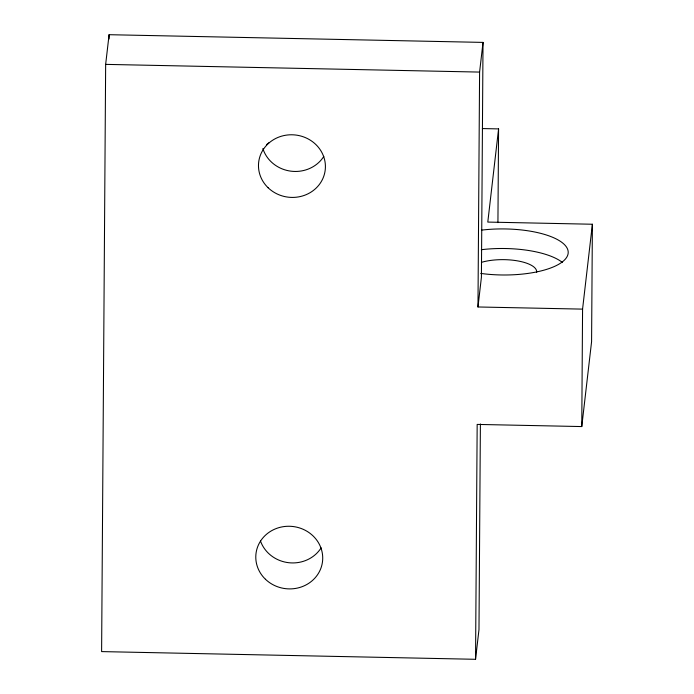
<?xml version="1.0" encoding="UTF-8"?>
<svg xmlns="http://www.w3.org/2000/svg" width="694" height="694" viewBox="0 0 694 694"><rect width="100%" height="100%" fill="white"/><g stroke="black" fill="none" stroke-linecap="round" stroke-linejoin="round"><path stroke-width="1.04" d="M482.356 128.564L498.578 128.902L487.795 222.08L592.39 224.24L582.57 309.125L477.975 306.974L481.41 277.288L483.024 42.403L109.088 34.7L105.653 64.377L101.61 651.597L475.546 659.3L478.981 629.623L480.395 423.956M109.053 39.029L109.088 34.7M475.546 659.3L477.168 424.416L581.763 426.567L591.583 341.682L592.39 224.24M477.975 306.974L479.589 72.081L483.024 42.403M497.928 222.635L498.578 128.902M581.763 426.567L582.57 309.125M266.487 144.682L269.038 142.678M105.653 64.377L479.589 72.081M323.829 156.384A33.503 31.299 6.6 0 1 290.907 171.166A33.503 31.299 6.6 0 1 262.861 148.559M321.131 547.87A33.503 31.299 6.6 0 1 288.756 562.713A33.503 31.299 6.6 0 1 260.493 541.016M481.48 230.13A64.906 23.032 0.4 0 1 568.204 252.486A64.906 23.032 0.4 0 1 480.751 273.419M481.402 262.358A33.503 11.893 0.4 0 1 517.811 260.927A33.503 11.893 0.4 0 1 536.644 272.222M481.35 249.701A64.906 23.032 0.4 0 1 562.504 262.549M268.127 187.762A33.503 31.299 6.6 0 0 324.219 174.871A33.503 31.299 6.6 0 0 283.49 135.668A33.503 31.299 6.6 0 0 268.127 187.762M265.429 579.238A33.503 31.299 6.6 0 0 321.53 566.347A33.503 31.299 6.6 0 0 280.801 527.154A33.503 31.299 6.6 0 0 265.429 579.238"/></g></svg>
